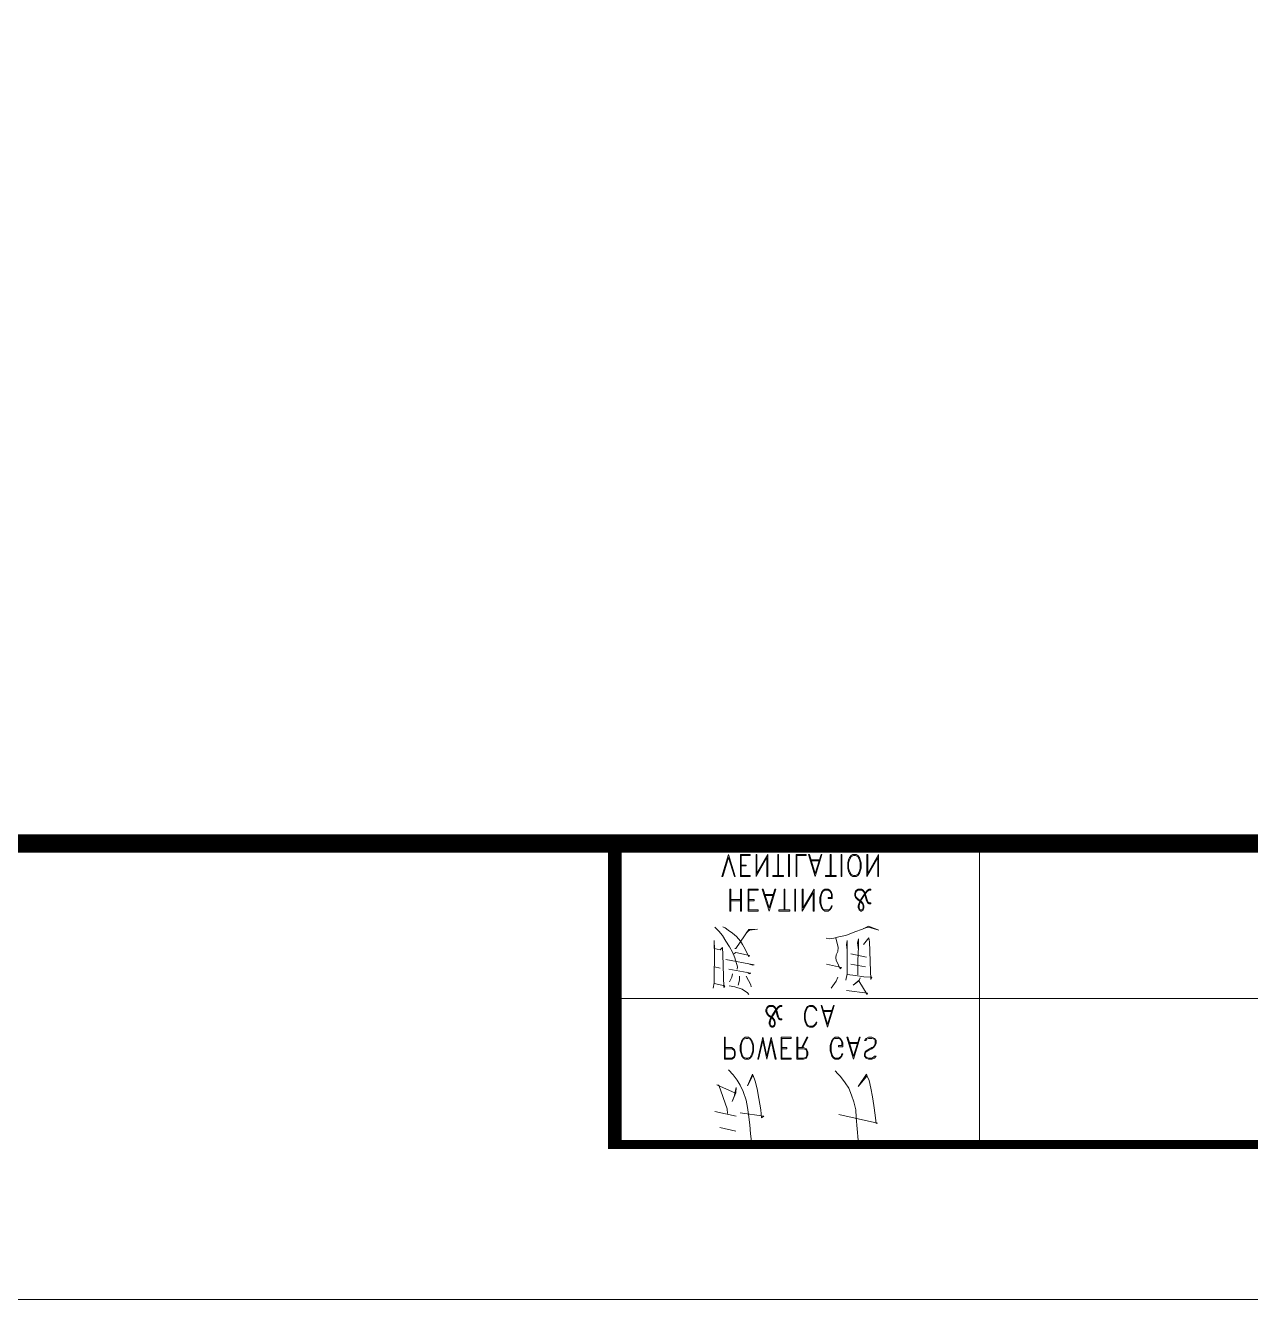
# Model space of a CAD drawing. Extents: x 1332633 to 1595679, y 264824 to 640777.
# Drawn here: x 1526876 to 1530234, y 266346 to 269838 of the extents above; entities that cross this region are included whole.
import ezdxf
from ezdxf.enums import TextEntityAlignment as Align

# ---------------------------------------------------------------- set-up
doc = ezdxf.new("R2010")
doc.units = 0
doc.header["$LTSCALE"] = 1000
doc.header["$MEASUREMENT"] = 0
doc.layers.add('_公共_图框', color=4, linetype='CONTINUOUS', lineweight=5)
doc.layers.add('A-Wall(建筑墙)', color=255, linetype='CONTINUOUS')
doc.styles.add('图框文字', font='SIMKAI.TTF')

# ---------------------------------------------------------------- blocks, each defined once
blk = doc.blocks.new('qqwqw')
at = {"layer": '_公共_图框'}
for p, q in [((-62250, 28600), (-62250, 17600)), ((-61825, 18600), (-62650, 18600)), ((-62591.7, 18319.8), (-62592.9, 18316)), ((-62592.9, 18316), (-62569.6, 18313.5)), ((-62567.9, 18213.9), (-62591.7, 18319.8)), ((-62569.6, 18313.5), (-62542.9, 18309.7)), ((-62542.9, 18309.7), (-62519.2, 18305.9)), ((-62519.2, 18305.9), (-62495.5, 18302)), ((-62495.5, 18302), (-62475.2, 18297)), ((-62475.2, 18297), (-62462.5, 18291.9)), ((-62413.3, 18311.5), (-62416.2, 18304.6)), ((-62416.2, 18304.6), (-62416.2, 18295.6)), ((-62407.8, 18316), (-62413.3, 18311.5)), ((-62410.4, 18309.4), (-62413.3, 18304.6)), ((-62413.3, 18304.6), (-62413.3, 18295.6)), ((-62407.8, 18311.5), (-62410.4, 18309.4)), ((-62407.8, 18316), (-62407.8, 18311.5)), ((-62393.5, 18293.2), (-62387.6, 18304.6)), ((-62390.5, 18293.2), (-62384.7, 18304.6)), ((-62387.6, 18304.6), (-62384.7, 18309.4)), ((-62384.7, 18309.4), (-62379.1, 18313.9)), ((-62384.7, 18304.6), (-62382.1, 18309.4)), ((-62382.1, 18309.4), (-62379.1, 18311.5)), ((-62379.1, 18313.9), (-62373.3, 18316)), ((-62379.1, 18311.5), (-62373.3, 18313.9)), ((-62373.3, 18316), (-62364.8, 18316)), ((-62373.3, 18313.9), (-62364.8, 18313.9)), ((-62364.8, 18316), (-62359.3, 18311.5)), ((-62364.8, 18313.9), (-62361.9, 18311.5)), ((-62361.9, 18311.5), (-62359.3, 18304.6)), ((-62359.3, 18311.5), (-62356.3, 18304.6)), ((-62359.3, 18304.6), (-62359.3, 18295.6)), ((-62356.3, 18304.6), (-62356.3, 18295.6)), ((-62191.7, 18304.2), (-62198.1, 18301.6)), ((-62198.1, 18301.6), (-62149.4, 18300.4)), ((-62190.5, 18282.6), (-62191.7, 18304.2)), ((-62149.4, 18300.4), (-62119.3, 18299.1)), ((-62119.3, 18299.1), (-62094.3, 18297.8)), ((-62094.3, 18297.8), (-62083.3, 18296.5)), ((-62062.9, 18324.1), (-62054.9, 18295.3)), ((-62051.9, 18295.3), (-62062.9, 18324.1)), ((-61990.5, 18301.6), (-61990.5, 18297)), ((-61990.5, 18301.6), (-61987.5, 18301.6)), ((-61990.5, 18297), (-61987.5, 18292.3)), ((-61987.5, 18301.6), (-61987.5, 18297)), ((-61987.5, 18297), (-61984.6, 18292.3)), ((-61956.2, 18292.3), (-61953.2, 18297)), ((-61953.2, 18301.6), (-61950.7, 18301.6)), ((-61953.2, 18297), (-61953.2, 18301.6)), ((-61953.2, 18292.3), (-61950.7, 18297)), ((-61950.7, 18297), (-61950.7, 18301.6)), ((-61915.5, 18323.2), (-61855.3, 18323.2)), ((-61915.5, 18320.7), (-61915.5, 18323.2)), ((-61863.8, 18320.7), (-61915.5, 18320.7)), ((-61915.5, 18291), (-61863.8, 18320.7)), ((-61907, 18293.6), (-61855.3, 18323.2)), ((-62643.4, 18261.8), (-62637, 18268.2)), ((-62637, 18268.2), (-62638.7, 18266.9)), ((-62638.7, 18266.9), (-62607.3, 18264.3)), ((-62607.3, 18264.3), (-62576, 18261.8)), ((-62490.8, 18266.9), (-62462.5, 18291)), ((-62457.8, 18289.8), (-62490.8, 18266.9)), ((-62462.5, 18291.9), (-62457.8, 18289.8)), ((-62416.2, 18295.6), (-62413.3, 18288.7)), ((-62356.3, 18272.8), (-62416.2, 18254.5)), ((-62413.3, 18295.6), (-62410.4, 18288.7)), ((-62413.3, 18288.7), (-62407.8, 18284.2)), ((-62410.4, 18288.7), (-62407.8, 18286.3)), ((-62407.8, 18286.3), (-62401.9, 18286.3)), ((-62407.8, 18284.2), (-62401.9, 18284.2)), ((-62407.8, 18254.5), (-62356.3, 18270.4)), ((-62401.9, 18286.3), (-62396.4, 18288.7)), ((-62401.9, 18284.2), (-62396.4, 18286.3)), ((-62396.4, 18288.7), (-62393.5, 18293.2)), ((-62396.4, 18286.3), (-62393.5, 18288.7)), ((-62393.5, 18288.7), (-62390.5, 18293.2)), ((-62373.3, 18243.1), (-62373.3, 18265.9)), ((-62370.7, 18240.7), (-62370.7, 18268)), ((-62361.9, 18291.1), (-62364.8, 18288.7)), ((-62359.3, 18288.7), (-62364.8, 18284.2)), ((-62364.8, 18288.7), (-62364.8, 18284.2)), ((-62359.3, 18295.6), (-62361.9, 18291.1)), ((-62356.3, 18295.6), (-62359.3, 18288.7)), ((-62356.3, 18270.4), (-62356.3, 18272.8)), ((-62235.8, 18292.7), (-62239.2, 18291.5)), ((-62239.2, 18291.5), (-62201.5, 18268.6)), ((-62228.2, 18234.7), (-62235.8, 18292.7)), ((-62213.8, 18253.8), (-62199.8, 18269.9)), ((-62201.5, 18268.6), (-62213.8, 18253.8)), ((-62199.8, 18269.9), (-62193.4, 18272.4)), ((-62187.1, 18260.1), (-62190.5, 18282.6)), ((-62185.4, 18266.5), (-62146.4, 18266.5)), ((-62155.7, 18247.4), (-62163.3, 18287.6)), ((-62146.4, 18266.5), (-62108.3, 18267.7)), ((-62127.3, 18247.4), (-62136.7, 18290.2)), ((-62097.3, 18265.2), (-62116.3, 18267.7)), ((-62108.3, 18267.7), (-62107, 18267.7)), ((-62107, 18267.7), (-62086.2, 18267.7)), ((-62083.3, 18296.5), (-62102.3, 18281.3)), ((-62086.2, 18267.7), (-62097.3, 18265.2)), ((-62067.6, 18257.6), (-62059.6, 18278.7)), ((-62059.6, 18278.7), (-62051.9, 18295.3)), ((-62054.9, 18295.3), (-62058.3, 18281.3)), ((-62007.4, 18280.9), (-62010.4, 18276.2)), ((-62010.4, 18276.2), (-62010.4, 18274.1)), ((-62010.4, 18274.1), (-62007.4, 18269.4)), ((-62001.9, 18283), (-62007.4, 18280.9)), ((-62004.9, 18280.9), (-62007.4, 18276.2)), ((-62001.9, 18280.9), (-62007.4, 18278.7)), ((-62007.4, 18276.2), (-62007.4, 18274.1)), ((-62007.4, 18274.1), (-62004.9, 18269.4)), ((-62007.4, 18271.5), (-62001.9, 18269.4)), ((-62007.4, 18269.4), (-62001.9, 18267.3)), ((-61996, 18283), (-62001.9, 18283)), ((-61996, 18280.9), (-62001.9, 18280.9)), ((-62001.9, 18269.4), (-61996, 18269.4)), ((-62001.9, 18267.3), (-61996, 18267.3)), ((-61990.5, 18280.9), (-61996, 18283)), ((-61990.5, 18278.7), (-61996, 18280.9)), ((-61996, 18269.4), (-61987.5, 18271.5)), ((-61996, 18267.3), (-61987.5, 18269.4)), ((-61984.6, 18276.2), (-61990.5, 18280.9)), ((-61987.5, 18276.2), (-61990.5, 18278.7)), ((-61987.5, 18294.4), (-61982, 18292.3)), ((-61987.5, 18292.3), (-61982, 18290.2)), ((-61987.5, 18271.5), (-61979.1, 18276.2)), ((-61979.1, 18264.8), (-61987.5, 18276.2)), ((-61987.5, 18269.4), (-61979.1, 18274.1)), ((-61976.1, 18264.8), (-61984.6, 18276.2)), ((-61982, 18292.3), (-61964.7, 18287.6)), ((-61982, 18290.2), (-61964.7, 18285.5)), ((-61979.1, 18276.2), (-61962.1, 18287.6)), ((-61979.1, 18274.1), (-61962.1, 18285.5)), ((-61973.5, 18260.1), (-61979.1, 18264.8)), ((-61973.5, 18262.6), (-61976.1, 18264.8)), ((-61967.6, 18260.1), (-61973.5, 18262.6)), ((-61964.7, 18287.6), (-61959.1, 18285.5)), ((-61964.7, 18285.5), (-61959.1, 18283)), ((-61962.1, 18287.6), (-61956.2, 18292.3)), ((-61962.1, 18285.5), (-61953.2, 18292.3)), ((-61956.2, 18262.6), (-61962.1, 18260.1)), ((-61959.1, 18285.5), (-61953.2, 18280.9)), ((-61959.1, 18283), (-61956.2, 18280.9)), ((-61956.2, 18280.9), (-61953.2, 18276.2)), ((-61953.2, 18267.3), (-61956.2, 18262.6)), ((-61953.2, 18262.6), (-61956.2, 18260.1)), ((-61953.2, 18280.9), (-61950.7, 18276.2)), ((-61953.2, 18276.2), (-61953.2, 18267.3)), ((-61950.7, 18267.3), (-61953.2, 18262.6)), ((-61950.7, 18276.2), (-61950.7, 18267.3)), ((-61915.5, 18291), (-61855.3, 18291)), ((-61912.5, 18266), (-61915.5, 18261.4)), ((-61907, 18270.7), (-61912.5, 18266)), ((-61909.6, 18266), (-61912.5, 18259.3)), ((-61901.1, 18270.7), (-61909.6, 18266)), ((-61907, 18293.6), (-61855.3, 18293.6)), ((-61901.1, 18272.8), (-61907, 18270.7)), ((-61892.6, 18275.4), (-61901.1, 18272.8)), ((-61892.6, 18272.8), (-61901.1, 18270.7)), ((-61878.2, 18275.4), (-61892.6, 18275.4)), ((-61878.2, 18272.8), (-61892.6, 18272.8)), ((-61869.8, 18272.8), (-61878.2, 18275.4)), ((-61869.8, 18270.7), (-61878.2, 18272.8)), ((-61863.8, 18270.7), (-61869.8, 18272.8)), ((-61861.3, 18266), (-61869.8, 18270.7)), ((-61858.3, 18266), (-61863.8, 18270.7)), ((-61858.3, 18259.3), (-61861.3, 18266)), ((-61855.3, 18261.4), (-61858.3, 18266)), ((-61855.3, 18293.6), (-61855.3, 18291)), ((-62576, 18261.8), (-62555.2, 18260.5)), ((-62555.2, 18260.5), (-62533.2, 18255.4)), ((-62533.2, 18255.4), (-62514.6, 18249.1)), ((-62514.6, 18249.1), (-62495.5, 18241.9)), ((-62495.5, 18241.9), (-62481.5, 18231.7)), ((-62481.5, 18231.7), (-62464.1, 18219)), ((-62416.2, 18254.5), (-62356.3, 18236.2)), ((-62407.8, 18254.5), (-62356.3, 18238.4)), ((-62356.3, 18238.4), (-62356.3, 18236.2)), ((-62199.8, 18233.4), (-62182.4, 18237.2)), ((-62184.1, 18237.2), (-62187.1, 18260.1)), ((-62182.4, 18237.2), (-62111.7, 18237.2)), ((-62102.3, 18234.7), (-62118, 18237.2)), ((-62111.7, 18237.2), (-62091.3, 18237.2)), ((-62091.3, 18237.2), (-62102.3, 18234.7)), ((-62080.3, 18217.3), (-62076.9, 18233.4)), ((-62076.9, 18233.4), (-62067.6, 18257.6)), ((-61967.6, 18258), (-61973.5, 18260.1)), ((-61962.1, 18260.1), (-61967.6, 18260.1)), ((-61962.1, 18258), (-61967.6, 18258)), ((-61956.2, 18260.1), (-61962.1, 18258)), ((-61915.5, 18261.4), (-61915.5, 18252.5)), ((-61915.5, 18252.5), (-61915.5, 18252.5)), ((-61915.5, 18252.5), (-61912.5, 18247.8)), ((-61912.5, 18259.3), (-61912.5, 18254.6)), ((-61912.5, 18254.6), (-61912.5, 18254.6)), ((-61912.5, 18254.6), (-61909.6, 18247.8)), ((-61912.5, 18247.8), (-61907, 18243.2)), ((-61909.6, 18247.8), (-61901.1, 18243.2)), ((-61907, 18243.2), (-61901.1, 18241)), ((-61901.1, 18243.2), (-61892.6, 18241)), ((-61901.1, 18241), (-61892.6, 18238.5)), ((-61892.6, 18241), (-61878.2, 18241)), ((-61892.6, 18238.5), (-61878.2, 18238.5)), ((-61878.2, 18241), (-61869.8, 18243.2)), ((-61878.2, 18238.5), (-61869.8, 18241)), ((-61869.8, 18243.2), (-61861.3, 18247.8)), ((-61869.8, 18241), (-61863.8, 18243.2)), ((-61863.8, 18243.2), (-61858.3, 18247.8)), ((-61861.3, 18247.8), (-61858.3, 18254.6)), ((-61858.3, 18254.6), (-61858.3, 18259.3)), ((-61858.3, 18247.8), (-61855.3, 18252.5)), ((-61855.3, 18252.5), (-61855.3, 18261.4)), ((-62464.1, 18219), (-62456.1, 18211.4)), ((-62456.1, 18211.4), (-62448.5, 18203.8)), ((-62413.3, 18218), (-62416.2, 18213.4)), ((-62416.2, 18213.4), (-62416.2, 18204.2)), ((-62416.2, 18204.2), (-62413.3, 18199.7)), ((-62407.8, 18222.5), (-62413.3, 18218)), ((-62410.4, 18218), (-62413.3, 18213.4)), ((-62413.3, 18213.4), (-62413.3, 18204.2)), ((-62413.3, 18204.2), (-62410.4, 18199.7)), ((-62413.3, 18199.7), (-62407.8, 18195.2)), ((-62407.8, 18220.1), (-62410.4, 18218)), ((-62410.4, 18199.7), (-62407.8, 18197.3)), ((-62401.9, 18224.8), (-62407.8, 18222.5)), ((-62401.9, 18222.5), (-62407.8, 18220.1)), ((-62407.8, 18197.3), (-62401.9, 18195.2)), ((-62407.8, 18195.2), (-62401.9, 18192.8)), ((-62401.9, 18224.8), (-62401.9, 18222.5)), ((-62401.9, 18195.2), (-62393.5, 18192.8)), ((-62401.9, 18192.8), (-62393.5, 18190.4)), ((-62393.5, 18192.8), (-62379.1, 18192.8)), ((-62382.1, 18224.8), (-62382.1, 18213.4)), ((-62370.7, 18224.8), (-62382.1, 18224.8)), ((-62379.1, 18213.4), (-62382.1, 18213.4)), ((-62379.1, 18222.5), (-62379.1, 18213.4)), ((-62370.7, 18222.5), (-62379.1, 18222.5)), ((-62379.1, 18192.8), (-62370.7, 18195.2)), ((-62379.1, 18190.4), (-62370.7, 18192.8)), ((-62364.8, 18222.5), (-62370.7, 18224.8)), ((-62364.8, 18220.1), (-62370.7, 18222.5)), ((-62370.7, 18195.2), (-62364.8, 18197.3)), ((-62370.7, 18192.8), (-62364.8, 18195.2)), ((-62359.3, 18218), (-62364.8, 18222.5)), ((-62361.9, 18218), (-62364.8, 18220.1)), ((-62364.8, 18197.3), (-62361.9, 18199.7)), ((-62364.8, 18195.2), (-62359.3, 18199.7)), ((-62359.3, 18213.4), (-62361.9, 18218)), ((-62361.9, 18199.7), (-62359.3, 18204.2)), ((-62356.3, 18213.4), (-62359.3, 18218)), ((-62359.3, 18204.2), (-62359.3, 18213.4)), ((-62359.3, 18199.7), (-62356.3, 18204.2)), ((-62356.3, 18204.2), (-62356.3, 18213.4)), ((-62269, 18201.7), (-62328.9, 18183.4)), ((-62320.4, 18183.4), (-62269, 18199.5)), ((-62286.1, 18172.1), (-62286.1, 18194.9)), ((-62283.2, 18169.8), (-62283.2, 18197.2)), ((-62269, 18199.5), (-62269, 18201.7)), ((-62221.8, 18193.2), (-62202.7, 18207.1)), ((-62202.7, 18207.1), (-62191.7, 18211)), ((-62165, 18221.1), (-62168.4, 18217.3)), ((-62168.4, 18217.3), (-62158.7, 18213.5)), ((-62155.7, 18180.5), (-62165, 18221.1)), ((-62158.7, 18213.5), (-62144.7, 18207.1)), ((-62144.7, 18207.1), (-62138.4, 18205.9)), ((-62138.4, 18205.9), (-62130.3, 18207.1)), ((-62130.3, 18207.1), (-62121, 18211)), ((-62121, 18211), (-62110, 18212.2)), ((-62110, 18212.2), (-62094.3, 18208.4)), ((-62094.3, 18208.4), (-62085, 18205.9)), ((-62086.2, 18189.4), (-62085, 18200.8)), ((-62085, 18200.8), (-62080.3, 18217.3)), ((-62001.9, 18194), (-62007.4, 18189.4)), ((-61996, 18196.1), (-62001.9, 18194)), ((-61996, 18194), (-62001.9, 18191.9)), ((-61996, 18196.1), (-61996, 18194)), ((-61976.1, 18196.1), (-61976.1, 18185.1)), ((-61964.7, 18196.1), (-61976.1, 18196.1)), ((-61973.5, 18194), (-61973.5, 18185.1)), ((-61964.7, 18194), (-61973.5, 18194)), ((-61959.1, 18194), (-61964.7, 18196.1)), ((-61959.1, 18191.9), (-61964.7, 18194)), ((-61953.2, 18189.4), (-61959.1, 18194)), ((-61915.5, 18222.4), (-61855.3, 18222.4)), ((-61915.5, 18220.3), (-61915.5, 18222.4)), ((-61915.5, 18220.3), (-61855.3, 18220.3)), ((-61915.5, 18206.7), (-61912.5, 18206.7)), ((-61915.5, 18177.1), (-61915.5, 18206.7)), ((-61912.5, 18177.1), (-61912.5, 18206.7)), ((-61912.5, 18192.7), (-61855.3, 18192.7)), ((-61855.3, 18220.3), (-61855.3, 18222.4)), ((-61855.3, 18192.7), (-61855.3, 18190.6)), ((-62393.5, 18190.4), (-62379.1, 18190.4)), ((-62328.9, 18183.4), (-62269, 18165.2)), ((-62320.4, 18183.4), (-62269, 18167.4)), ((-62269, 18167.4), (-62269, 18165.2)), ((-62085, 18179.2), (-62086.2, 18189.4)), ((-62007.4, 18189.4), (-62010.4, 18185.1)), ((-62010.4, 18185.1), (-62010.4, 18175.8)), ((-62010.4, 18175.8), (-62007.4, 18171.1)), ((-62004.9, 18189.4), (-62007.4, 18185.1)), ((-62007.4, 18185.1), (-62007.4, 18175.8)), ((-62007.4, 18175.8), (-62004.9, 18171.1)), ((-62007.4, 18171.1), (-62001.9, 18166.5)), ((-62001.9, 18191.9), (-62004.9, 18189.4)), ((-62004.9, 18171.1), (-62001.9, 18169)), ((-62001.9, 18169), (-61996, 18166.5)), ((-62001.9, 18166.5), (-61996, 18164.4)), ((-61996, 18166.5), (-61987.5, 18164.4)), ((-61996, 18164.4), (-61987.5, 18162.2)), ((-61987.5, 18164.4), (-61973.5, 18164.4)), ((-61987.5, 18162.2), (-61973.5, 18162.2)), ((-61973.5, 18185.1), (-61976.1, 18185.1)), ((-61973.5, 18164.4), (-61964.7, 18166.5)), ((-61973.5, 18162.2), (-61964.7, 18164.4)), ((-61964.7, 18166.5), (-61959.1, 18169)), ((-61964.7, 18164.4), (-61959.1, 18166.5)), ((-61956.2, 18189.4), (-61959.1, 18191.9)), ((-61959.1, 18169), (-61956.2, 18171.1)), ((-61959.1, 18166.5), (-61953.2, 18171.1)), ((-61953.2, 18185.1), (-61956.2, 18189.4)), ((-61956.2, 18171.1), (-61953.2, 18175.8)), ((-61950.7, 18185.1), (-61953.2, 18189.4)), ((-61953.2, 18175.8), (-61953.2, 18185.1)), ((-61953.2, 18171.1), (-61950.7, 18175.8)), ((-61950.7, 18175.8), (-61950.7, 18185.1)), ((-61915.5, 18177.1), (-61912.5, 18177.1)), ((-61855.3, 18167.7), (-61915.5, 18149.5)), ((-61912.5, 18190.6), (-61855.3, 18190.6)), ((-61907, 18149.5), (-61855.3, 18165.6)), ((-61872.7, 18138.1), (-61872.7, 18161)), ((-61869.8, 18136), (-61869.8, 18163.1)), ((-61855.3, 18165.6), (-61855.3, 18167.7)), ((-62416.2, 18117.5), (-62413.3, 18124.1)), ((-62413.3, 18124.1), (-62410.4, 18126.5)), ((-62413.3, 18117.5), (-62410.4, 18124.1)), ((-62410.4, 18126.5), (-62404.9, 18128.9)), ((-62410.4, 18124.1), (-62404.9, 18126.5)), ((-62404.9, 18128.9), (-62396.4, 18128.9)), ((-62404.9, 18126.5), (-62396.4, 18126.5)), ((-62396.4, 18128.9), (-62390.5, 18126.5)), ((-62396.4, 18126.5), (-62390.5, 18124.1)), ((-62390.5, 18126.5), (-62387.6, 18124.1)), ((-62390.5, 18124.1), (-62387.6, 18117.5)), ((-62387.6, 18124.1), (-62384.7, 18117.5)), ((-62356.3, 18128.9), (-62384.7, 18115.1)), ((-62384.7, 18112.7), (-62356.3, 18126.5)), ((-62356.3, 18126.5), (-62356.3, 18128.9)), ((-62326.1, 18146.9), (-62328.9, 18142.4)), ((-62328.9, 18142.4), (-62328.9, 18133.3)), ((-62328.9, 18133.3), (-62326.1, 18128.6)), ((-62320.4, 18151.5), (-62326.1, 18146.9)), ((-62323.3, 18146.9), (-62326.1, 18142.4)), ((-62326.1, 18142.4), (-62326.1, 18133.3)), ((-62326.1, 18133.3), (-62323.3, 18128.6)), ((-62326.1, 18128.6), (-62320.4, 18124.1)), ((-62320.4, 18149.2), (-62323.3, 18146.9)), ((-62323.3, 18128.6), (-62314.7, 18124.1)), ((-62314.7, 18153.8), (-62320.4, 18151.5)), ((-62314.7, 18151.5), (-62320.4, 18149.2)), ((-62320.4, 18124.1), (-62314.7, 18121.8)), ((-62314.7, 18153.8), (-62314.7, 18151.5)), ((-62314.7, 18124.1), (-62306.1, 18121.8)), ((-62291.8, 18121.8), (-62283.2, 18124.1)), ((-62283.2, 18151.5), (-62283.2, 18153.8)), ((-62277.6, 18151.5), (-62283.2, 18153.8)), ((-62277.6, 18149.2), (-62283.2, 18151.5)), ((-62283.2, 18124.1), (-62274.7, 18128.6)), ((-62283.2, 18121.8), (-62277.6, 18124.1)), ((-62271.9, 18146.9), (-62277.6, 18151.5)), ((-62274.7, 18146.9), (-62277.6, 18149.2)), ((-62277.6, 18124.1), (-62271.9, 18128.6)), ((-62271.9, 18142.4), (-62274.7, 18146.9)), ((-62274.7, 18128.6), (-62271.9, 18133.3)), ((-62269, 18142.4), (-62271.9, 18146.9)), ((-62271.9, 18133.3), (-62271.9, 18142.4)), ((-62271.9, 18128.6), (-62269, 18133.3)), ((-62269, 18133.3), (-62269, 18142.4)), ((-62010.4, 18146.1), (-61950.7, 18146.1)), ((-62010.4, 18143.6), (-62010.4, 18146.1)), ((-61959.1, 18143.6), (-62010.4, 18143.6)), ((-62010.4, 18113.9), (-61959.1, 18143.6)), ((-62001.9, 18116.5), (-61950.7, 18146.1)), ((-61915.5, 18149.5), (-61855.3, 18131.3)), ((-61907, 18149.5), (-61855.3, 18133.4)), ((-61858.3, 18124.5), (-61855.3, 18124.5)), ((-61858.3, 18099.1), (-61858.3, 18124.5)), ((-61855.3, 18133.4), (-61855.3, 18131.3)), ((-61855.3, 18124.5), (-61855.3, 18097)), ((-62416.2, 18099.2), (-62416.2, 18117.5)), ((-62416.2, 18099.2), (-62356.3, 18099.2)), ((-62413.3, 18101.3), (-62413.3, 18117.5)), ((-62413.3, 18101.3), (-62356.3, 18101.3)), ((-62387.6, 18117.5), (-62387.6, 18101.3)), ((-62384.7, 18117.5), (-62384.7, 18101.3)), ((-62356.3, 18101.3), (-62356.3, 18099.2)), ((-62314.7, 18121.8), (-62306.1, 18119.5)), ((-62306.1, 18121.8), (-62291.8, 18121.8)), ((-62306.1, 18119.5), (-62291.8, 18119.5)), ((-62291.8, 18119.5), (-62283.2, 18121.8)), ((-62010.4, 18113.9), (-61950.7, 18113.9)), ((-62010.4, 18095.7), (-61950.7, 18095.7)), ((-62010.4, 18093.6), (-62010.4, 18095.7)), ((-62010.4, 18093.6), (-61950.7, 18093.6)), ((-62001.9, 18116.5), (-61950.7, 18116.5)), ((-61950.7, 18116.5), (-61950.7, 18113.9)), ((-61950.7, 18093.6), (-61950.7, 18095.7)), ((-61915.5, 18099.1), (-61858.3, 18099.1)), ((-61915.5, 18097), (-61915.5, 18099.1)), ((-61855.3, 18097), (-61915.5, 18097)), ((-61855.3, 18097), (-61855.3, 18097)), ((-62413.3, 18083), (-62416.2, 18083)), ((-62416.2, 18055.7), (-62416.2, 18083)), ((-62416.2, 18055.7), (-62356.3, 18055.7)), ((-62413.3, 18057.9), (-62413.3, 18083)), ((-62413.3, 18057.9), (-62359.3, 18057.9)), ((-62387.6, 18071.6), (-62384.7, 18071.6)), ((-62387.6, 18057.9), (-62387.6, 18071.6)), ((-62384.7, 18071.6), (-62384.7, 18057.9)), ((-62359.3, 18083), (-62356.3, 18083)), ((-62359.3, 18057.9), (-62359.3, 18083)), ((-62356.3, 18083), (-62356.3, 18055.7)), ((-62308.9, 18057.8), (-62306.1, 18057.8)), ((-62308.9, 18057.8), (-62308.9, 18053.3)), ((-62308.9, 18053.3), (-62306.1, 18048.7)), ((-62306.1, 18057.8), (-62306.1, 18053.3)), ((-62306.1, 18053.3), (-62303.2, 18048.7)), ((-62274.7, 18048.7), (-62271.9, 18053.3)), ((-62271.9, 18057.8), (-62269, 18057.8)), ((-62271.9, 18053.3), (-62271.9, 18057.8)), ((-62271.9, 18048.7), (-62269, 18053.3)), ((-62269, 18053.3), (-62269, 18057.8)), ((-62010.4, 18079.6), (-62007.4, 18079.6)), ((-62010.4, 18050), (-62010.4, 18079.6)), ((-62007.4, 18050), (-62007.4, 18079.6)), ((-62007.4, 18066.1), (-61950.7, 18066.1)), ((-62007.4, 18064), (-61950.7, 18064)), ((-61950.7, 18066.1), (-61950.7, 18064)), ((-61915.5, 18078.8), (-61855.3, 18078.8)), ((-61915.5, 18076.2), (-61915.5, 18078.8)), ((-61915.5, 18076.2), (-61855.3, 18076.2)), ((-61915.5, 18062.7), (-61912.5, 18062.7)), ((-61915.5, 18033), (-61915.5, 18062.7)), ((-61912.5, 18033), (-61912.5, 18062.7)), ((-61855.3, 18076.2), (-61855.3, 18078.8)), ((-62416.2, 18042), (-62356.3, 18028.2)), ((-62416.2, 18042), (-62416.2, 18039.6)), ((-62416.2, 18039.6), (-62364.8, 18028.2)), ((-62416.2, 18016.8), (-62364.8, 18028.2)), ((-62407.8, 18016.8), (-62356.3, 18028.2)), ((-62326.1, 18037.3), (-62328.9, 18032.7)), ((-62328.9, 18032.7), (-62328.9, 18030.4)), ((-62328.9, 18030.4), (-62326.1, 18025.8)), ((-62320.4, 18039.5), (-62326.1, 18037.3)), ((-62323.3, 18037.3), (-62326.1, 18032.7)), ((-62320.4, 18037.3), (-62326.1, 18035)), ((-62326.1, 18032.7), (-62326.1, 18030.4)), ((-62326.1, 18030.4), (-62323.3, 18025.8)), ((-62326.1, 18028.2), (-62320.4, 18025.8)), ((-62326.1, 18025.8), (-62320.4, 18023.5)), ((-62314.7, 18039.5), (-62320.4, 18039.5)), ((-62314.7, 18037.3), (-62320.4, 18037.3)), ((-62320.4, 18025.8), (-62314.7, 18025.8)), ((-62320.4, 18023.5), (-62314.7, 18023.5)), ((-62308.9, 18037.3), (-62314.7, 18039.5)), ((-62308.9, 18035), (-62314.7, 18037.3)), ((-62314.7, 18025.8), (-62306.1, 18028.2)), ((-62314.7, 18023.5), (-62306.1, 18025.8)), ((-62303.2, 18032.7), (-62308.9, 18037.3)), ((-62306.1, 18032.7), (-62308.9, 18035)), ((-62306.1, 18051), (-62300.4, 18048.7)), ((-62306.1, 18048.7), (-62300.4, 18046.4)), ((-62306.1, 18028.2), (-62297.6, 18032.7)), ((-62297.6, 18021.3), (-62306.1, 18032.7)), ((-62306.1, 18025.8), (-62297.6, 18030.4)), ((-62294.7, 18021.3), (-62303.2, 18032.7)), ((-62300.4, 18048.7), (-62283.2, 18044.1)), ((-62300.4, 18046.4), (-62283.2, 18041.8)), ((-62297.6, 18032.7), (-62280.4, 18044.1)), ((-62297.6, 18030.4), (-62280.4, 18041.8)), ((-62291.8, 18016.7), (-62297.6, 18021.3)), ((-62291.8, 18019), (-62294.7, 18021.3)), ((-62286.1, 18016.7), (-62291.8, 18019)), ((-62283.2, 18044.1), (-62277.6, 18041.8)), ((-62283.2, 18041.8), (-62277.6, 18039.5)), ((-62280.4, 18044.1), (-62274.7, 18048.7)), ((-62280.4, 18041.8), (-62271.9, 18048.7)), ((-62274.7, 18019), (-62280.4, 18016.7)), ((-62277.6, 18041.8), (-62271.9, 18037.3)), ((-62277.6, 18039.5), (-62274.7, 18037.3)), ((-62274.7, 18037.3), (-62271.9, 18032.7)), ((-62271.9, 18023.5), (-62274.7, 18019)), ((-62271.9, 18019), (-62274.7, 18016.7)), ((-62271.9, 18037.3), (-62269, 18032.7)), ((-62271.9, 18032.7), (-62271.9, 18023.5)), ((-62269, 18023.5), (-62271.9, 18019)), ((-62269, 18032.7), (-62269, 18023.5)), ((-62010.4, 18050), (-62007.4, 18050)), ((-61950.7, 18041.1), (-62010.4, 18022.9)), ((-62010.4, 18022.9), (-61950.7, 18004.2)), ((-62001.9, 18022.9), (-61950.7, 18038.5)), ((-62001.9, 18022.9), (-61950.7, 18006.8)), ((-61967.6, 18011.4), (-61967.6, 18034.3)), ((-61964.7, 18008.9), (-61964.7, 18036.4)), ((-61950.7, 18038.5), (-61950.7, 18041.1)), ((-61915.5, 18033), (-61912.5, 18033)), ((-61915.5, 18019.5), (-61855.3, 18019.5)), ((-61915.5, 18016.9), (-61915.5, 18019.5)), ((-61912.5, 18049.1), (-61855.3, 18049.1)), ((-61912.5, 18046.6), (-61855.3, 18046.6)), ((-61907, 17989.4), (-61855.3, 18019.5)), ((-61855.3, 18049.1), (-61855.3, 18046.6)), ((-62572.6, 18008.9), (-62577.3, 18002.5)), ((-62577.3, 18002.5), (-62555.2, 18000)), ((-62563.3, 17943.2), (-62572.6, 18008.9)), ((-62555.2, 18000), (-62523.9, 17994.9)), ((-62523.9, 17994.9), (-62497.2, 17989.8)), ((-62497.2, 17989.8), (-62476.9, 17984.7)), ((-62476.9, 17984.7), (-62460.8, 17979.6)), ((-62364.8, 18005.4), (-62416.2, 18016.8)), ((-62416.2, 17994), (-62364.8, 18005.4)), ((-62356.3, 18005.4), (-62416.2, 17991.6)), ((-62416.2, 17991.6), (-62416.2, 17994)), ((-62356.3, 18005.4), (-62407.8, 18016.8)), ((-62286.1, 18014.4), (-62291.8, 18016.7)), ((-62280.4, 18016.7), (-62286.1, 18016.7)), ((-62280.4, 18014.4), (-62286.1, 18014.4)), ((-62274.7, 18016.7), (-62280.4, 18014.4)), ((-62059.6, 17990.7), (-62062.9, 17969.1)), ((-62061.2, 17967.8), (-62059.6, 17990.7)), ((-62007.4, 17992.8), (-62010.4, 17992.8)), ((-62010.4, 17965.7), (-62010.4, 17992.8)), ((-62007.4, 17967.8), (-62007.4, 17992.8)), ((-61953.2, 17992.8), (-61950.7, 17992.8)), ((-61953.2, 17967.8), (-61953.2, 17992.8)), ((-61950.7, 18006.8), (-61950.7, 18004.2)), ((-61950.7, 17992.8), (-61950.7, 17965.7)), ((-61863.8, 18016.9), (-61915.5, 18016.9)), ((-61915.5, 17987.3), (-61863.8, 18016.9)), ((-61915.5, 17987.3), (-61855.3, 17987.3)), ((-61907, 17989.4), (-61855.3, 17989.4)), ((-61855.3, 17989.4), (-61855.3, 17987.3)), ((-62621.3, 17972), (-62642.1, 17974.6)), ((-62596.3, 17969.9), (-62621.3, 17972)), ((-62567.9, 17966.1), (-62596.3, 17969.9)), ((-62548.9, 17963.5), (-62567.9, 17966.1)), ((-62528.5, 17959.7), (-62548.9, 17963.5)), ((-62504.8, 17952.1), (-62528.5, 17959.7)), ((-62487.9, 17943.2), (-62504.8, 17952.1)), ((-62489.1, 17963.5), (-62460.8, 17978.4)), ((-62457.8, 17977.1), (-62489.1, 17963.5)), ((-62460.8, 17979.6), (-62457.8, 17977.1)), ((-62413.3, 17971.2), (-62416.2, 17966.7)), ((-62416.2, 17966.7), (-62416.2, 17957.4)), ((-62416.2, 17957.4), (-62416.2, 17957.4)), ((-62416.2, 17957.4), (-62413.3, 17952.9)), ((-62407.8, 17975.7), (-62413.3, 17971.2)), ((-62410.4, 17971.2), (-62413.3, 17964.3)), ((-62413.3, 17964.3), (-62413.3, 17959.8)), ((-62413.3, 17959.8), (-62413.3, 17959.8)), ((-62413.3, 17959.8), (-62410.4, 17952.9)), ((-62413.3, 17952.9), (-62407.8, 17948.4)), ((-62401.9, 17975.7), (-62410.4, 17971.2)), ((-62410.4, 17952.9), (-62401.9, 17948.4)), ((-62401.9, 17978.1), (-62407.8, 17975.7)), ((-62407.8, 17948.4), (-62401.9, 17946)), ((-62393.5, 17980.2), (-62401.9, 17978.1)), ((-62393.5, 17978.1), (-62401.9, 17975.7)), ((-62401.9, 17948.4), (-62393.5, 17946)), ((-62379.1, 17980.2), (-62393.5, 17980.2)), ((-62379.1, 17978.1), (-62393.5, 17978.1)), ((-62370.7, 17978.1), (-62379.1, 17980.2)), ((-62370.7, 17975.7), (-62379.1, 17978.1)), ((-62379.1, 17946), (-62370.7, 17948.4)), ((-62364.8, 17975.7), (-62370.7, 17978.1)), ((-62361.9, 17971.2), (-62370.7, 17975.7)), ((-62370.7, 17948.4), (-62361.9, 17952.9)), ((-62370.7, 17946), (-62364.8, 17948.4)), ((-62359.3, 17971.2), (-62364.8, 17975.7)), ((-62364.8, 17948.4), (-62359.3, 17952.9)), ((-62359.3, 17964.3), (-62361.9, 17971.2)), ((-62361.9, 17952.9), (-62359.3, 17959.8)), ((-62356.3, 17966.7), (-62359.3, 17971.2)), ((-62359.3, 17959.8), (-62359.3, 17964.3)), ((-62359.3, 17952.9), (-62356.3, 17957.4)), ((-62356.3, 17957.4), (-62356.3, 17966.7)), ((-62239.2, 17967.8), (-62234.5, 17964)), ((-62234.5, 17964), (-62224.8, 17948.7)), ((-62224.8, 17948.7), (-62218.4, 17928.8)), ((-62218.4, 17974.1), (-62212.5, 17972.9)), ((-62212.5, 17972.9), (-62188.8, 17960.2)), ((-62180.7, 17972.9), (-62182.4, 17969.1)), ((-62182.4, 17969.1), (-62177.8, 17961.4)), ((-62169.7, 17912.3), (-62180.7, 17972.9)), ((-62157.4, 17981.8), (-62158.7, 17977.9)), ((-62158.7, 17977.9), (-62155.7, 17969.1)), ((-62143, 17904.7), (-62157.4, 17981.8)), ((-62132, 17969.1), (-62135.4, 17967.8)), ((-62135.4, 17967.8), (-62114.6, 17957.6)), ((-62124.4, 17931.3), (-62132, 17969.1)), ((-62114.6, 17957.6), (-62102.3, 17950)), ((-62113.4, 17931.3), (-62061.2, 17967.8)), ((-62102.3, 17950), (-62092.6, 17944.1)), ((-62062.9, 17969.1), (-62069.3, 17961.4)), ((-62010.4, 17965.7), (-61950.7, 17965.7)), ((-62007.4, 17967.8), (-61953.2, 17967.8)), ((-61982, 17981.8), (-61979.1, 17981.8)), ((-61982, 17967.8), (-61982, 17981.8)), ((-61979.1, 17981.8), (-61979.1, 17967.8)), ((-61912.5, 17971.2), (-61915.5, 17971.2)), ((-61915.5, 17944.1), (-61915.5, 17971.2)), ((-61912.5, 17946.2), (-61912.5, 17971.2)), ((-61886.7, 17959.7), (-61884.2, 17959.7)), ((-61886.7, 17946.2), (-61886.7, 17959.7)), ((-61884.2, 17959.7), (-61884.2, 17946.2)), ((-61858.3, 17971.2), (-61855.3, 17971.2)), ((-61858.3, 17946.2), (-61858.3, 17971.2)), ((-61855.3, 17971.2), (-61855.3, 17944.1)), ((-62604, 17887.7), (-62613.7, 17931.8)), ((-62559.9, 17874.2), (-62572.6, 17933)), ((-62531.9, 17922), (-62508.2, 17931.8)), ((-62509.9, 17930.5), (-62531.9, 17922)), ((-62493.8, 17933), (-62514.6, 17928)), ((-62486.2, 17880.1), (-62509.9, 17930.5)), ((-62508.2, 17931.8), (-62493.8, 17933)), ((-62473.5, 17935.6), (-62487.9, 17943.2)), ((-62459.5, 17924.6), (-62473.5, 17935.6)), ((-62445.1, 17911.9), (-62459.5, 17924.6)), ((-62416.2, 17920.8), (-62413.3, 17925.3)), ((-62416.2, 17900.4), (-62416.2, 17920.8)), ((-62413.3, 17925.3), (-62410.4, 17927.7)), ((-62413.3, 17920.8), (-62410.4, 17925.3)), ((-62413.3, 17902.5), (-62413.3, 17920.8)), ((-62410.4, 17927.7), (-62404.9, 17930.1)), ((-62410.4, 17925.3), (-62404.9, 17927.7)), ((-62404.9, 17930.1), (-62396.4, 17930.1)), ((-62404.9, 17927.7), (-62396.4, 17927.7)), ((-62401.9, 17946), (-62393.5, 17943.6)), ((-62396.4, 17930.1), (-62390.5, 17927.7)), ((-62396.4, 17927.7), (-62390.5, 17925.3)), ((-62393.5, 17946), (-62379.1, 17946)), ((-62393.5, 17943.6), (-62379.1, 17943.6)), ((-62390.5, 17927.7), (-62387.6, 17925.3)), ((-62390.5, 17925.3), (-62387.6, 17920.8)), ((-62387.6, 17925.3), (-62384.7, 17920.8)), ((-62387.6, 17920.8), (-62387.6, 17902.5)), ((-62384.7, 17920.8), (-62384.7, 17902.5)), ((-62379.1, 17943.6), (-62370.7, 17946)), ((-62218.4, 17928.8), (-62215.5, 17913.6)), ((-62213.8, 17937.7), (-62199.8, 17941.5)), ((-62204.4, 17914.8), (-62191.7, 17921.2)), ((-62199.8, 17941.5), (-62195.1, 17941.5)), ((-62195.1, 17941.5), (-62188.8, 17941.5)), ((-62191.7, 17921.2), (-62182.4, 17922.4)), ((-62169.7, 17935.2), (-62163.3, 17936.4)), ((-62163.3, 17936.4), (-62138.4, 17928.8)), ((-62138.4, 17928.8), (-62122.7, 17922.4)), ((-62127.3, 17926.3), (-62124.4, 17931.3)), ((-62122.7, 17922.4), (-62108.3, 17914.8)), ((-62113.4, 17928.8), (-62113.4, 17931.3)), ((-62108.3, 17914.8), (-62092.6, 17904.7)), ((-62092.6, 17944.1), (-62080.3, 17933.9)), ((-62080.3, 17933.9), (-62070.6, 17922.4)), ((-62070.6, 17922.4), (-62062.9, 17911)), ((-62010.4, 17947.4), (-62010.4, 17947.4)), ((-61950.7, 17947.4), (-62010.4, 17947.4)), ((-62010.4, 17947.4), (-62010.4, 17944.9)), ((-62010.4, 17944.9), (-61950.7, 17944.9)), ((-62010.4, 17917.8), (-61950.7, 17917.8)), ((-62010.4, 17915.2), (-62010.4, 17917.8)), ((-61950.7, 17915.2), (-62010.4, 17915.2)), ((-61982, 17917.8), (-61982, 17944.9)), ((-61979.1, 17917.8), (-61979.1, 17944.9)), ((-61950.7, 17944.9), (-61950.7, 17947.4)), ((-61950.7, 17917.8), (-61950.7, 17915.2)), ((-61950.7, 17915.2), (-61950.7, 17915.2)), ((-61915.5, 17944.1), (-61855.3, 17944.1)), ((-61915.5, 17930.1), (-61855.3, 17911.9)), ((-61915.5, 17930.1), (-61915.5, 17928)), ((-61915.5, 17928), (-61863.8, 17911.9)), ((-61912.5, 17946.2), (-61858.3, 17946.2)), ((-62565, 17909.3), (-62552.3, 17908)), ((-62552.3, 17908), (-62487.9, 17885.2)), ((-62487.9, 17885.2), (-62486.2, 17880.1)), ((-62416.2, 17900.4), (-62356.3, 17900.4)), ((-62413.3, 17902.5), (-62356.3, 17902.5)), ((-62356.3, 17902.5), (-62356.3, 17900.4)), ((-62220.1, 17898.7), (-62215.5, 17901.3)), ((-62129, 17896.2), (-62220.1, 17898.7)), ((-62215.5, 17901.3), (-62209.1, 17872)), ((-62163.3, 17873.3), (-62166.7, 17888.6)), ((-62110, 17894.9), (-62129, 17896.2)), ((-62116.3, 17888.6), (-62110, 17894.9)), ((-62113.4, 17872), (-62116.3, 17888.6)), ((-62092.6, 17904.7), (-62076.9, 17894.9)), ((-62076.9, 17894.9), (-62065.9, 17884.7)), ((-62065.9, 17884.7), (-62054.9, 17874.6)), ((-62062.9, 17911), (-62056.6, 17902.1)), ((-62056.6, 17902.1), (-62053.2, 17896.2)), ((-61915.5, 17895.8), (-61863.8, 17911.9)), ((-61855.3, 17911.9), (-61915.5, 17893.6)), ((-61915.5, 17893.6), (-61915.5, 17895.8)), ((-62221.8, 17869.5), (-62207.4, 17872)), ((-62207.4, 17872), (-62114.6, 17873.3)), ((-62114.6, 17873.3), (-62091.3, 17872)), ((-62091.3, 17872), (-62113.4, 17872))]:
    blk.add_line(p, q, dxfattribs=at)
blk.add_lwpolyline([(-63075, 0), (0, 0), (0, 29700), (-63075, 29700)], close=True, dxfattribs=at)
blk.add_lwpolyline([(-61825, 29200, 25, 25, 0), (-62650, 29200, 25, 25, 0), (-62650, 17600, 37.5, 37.5, 0), (-61825, 17600, 37.5, 37.5, 0)], format="xyseb", dxfattribs=at)
at = {"layer": '_公共_图框', "const_width": 50}
blk.add_lwpolyline([(-61825, 500), (-500, 500), (-500, 29200), (-61825, 29200)], close=True, dxfattribs=at)
at = {"layer": '_公共_图框', "style": '图框文字'}
for tag, height, p in [('建设单位', 250, (-2500, 19150)), ('合作单位', 250, (-2527, 16841.6)), ('项目名称', 250, (-2500, 15150)), ('项目编号', 250, (-2500, 13150)), ('建筑', 175, (-1300, 2800)), ('方案深化', 175, (-1300, 2450)), ('1:100', 175, (-1300, 2100)), ('20090705', 175, (-1300, 1750)), ('图号', 175, (-1300, 1225))]:
    blk.add_attdef(tag, text='', height=height, dxfattribs=at).set_placement(p, align=Align.MIDDLE_CENTER)

msp = doc.modelspace()

# ---------------------------------------------------------------- block references
at = {"layer": 'A-Wall(建筑墙)', "xscale": -1, "rotation": 270}
msp.add_blockref('qqwqw', (1510891.4, 329420.9, 0), dxfattribs=at)

doc.saveas('drawing.dxf')
